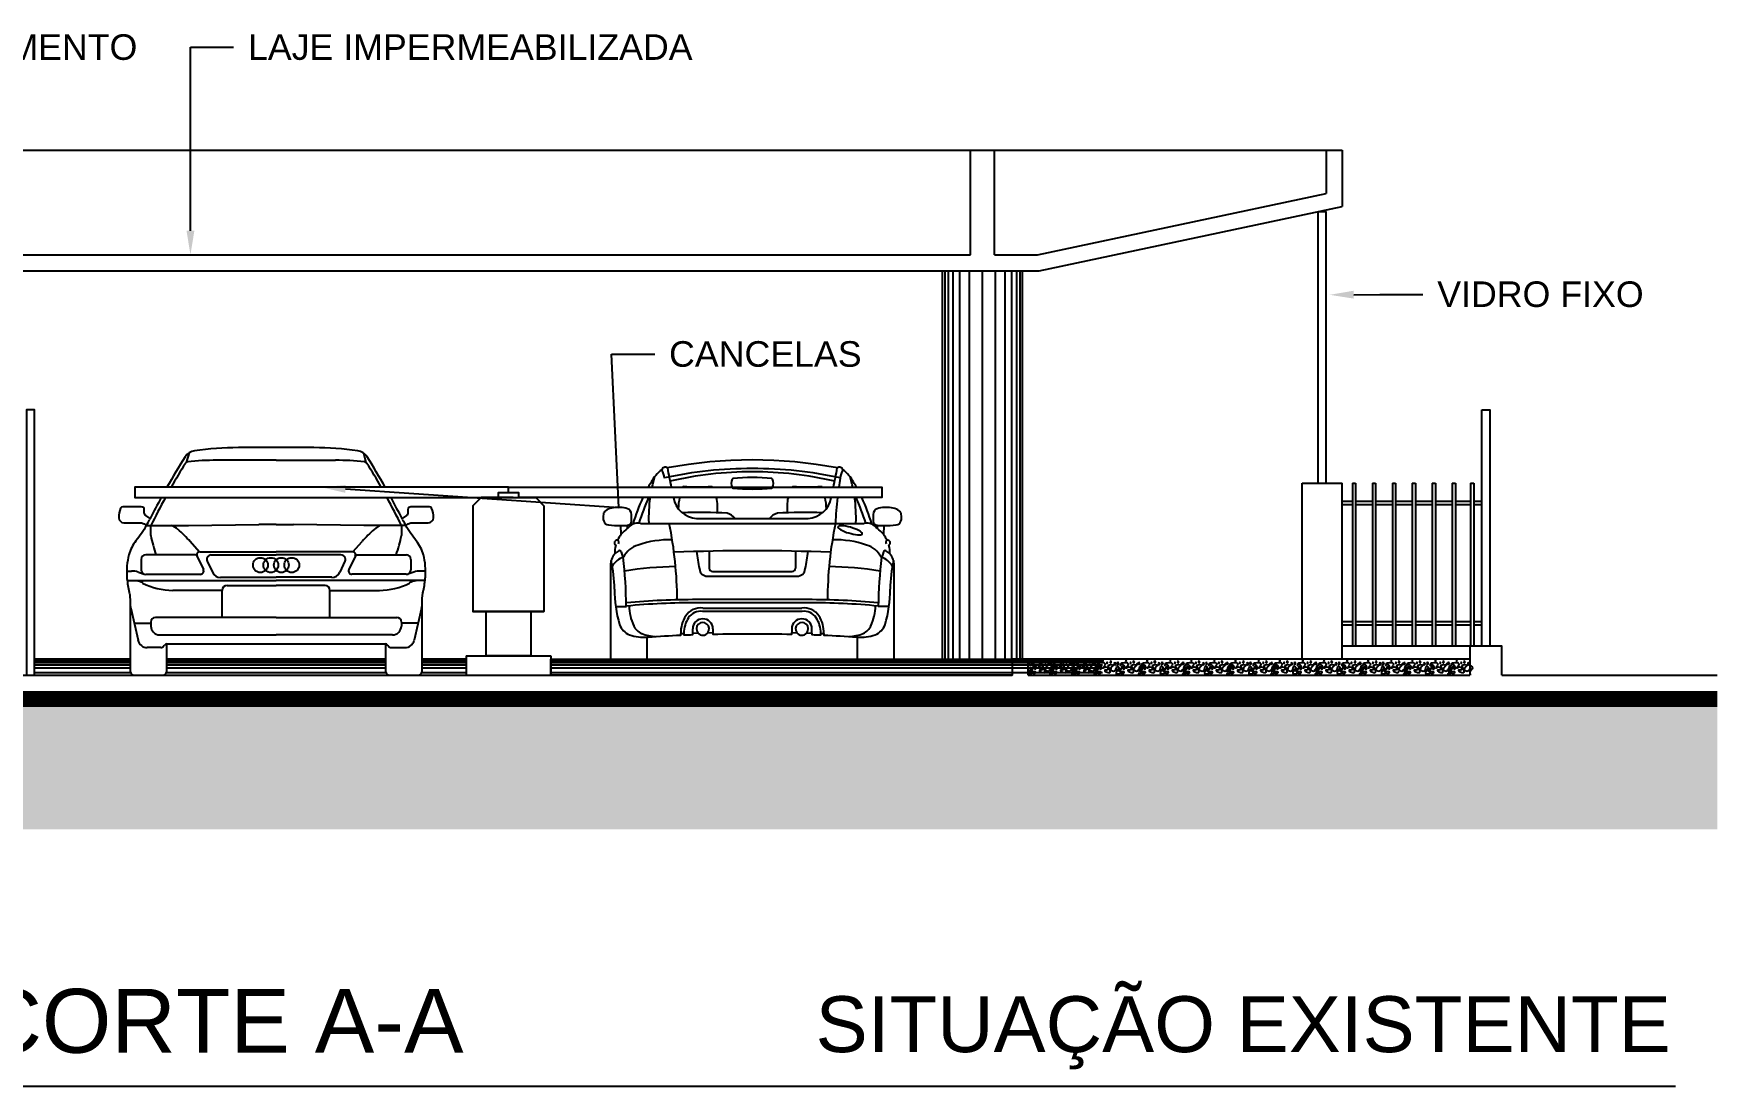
# Model space of a CAD drawing. Header units: metres. Extents: x 2146 to 3549, y -305 to 114.
# Drawn here: x 2848.04 to 2858.63, y -93.35 to -86.76 of the extents above; entities that cross this region are included whole.
import ezdxf
from ezdxf import colors
from ezdxf.entities.mleader import LeaderData, LeaderLine
from ezdxf.math import Vec2, Vec3

# ---------------------------------------------------------------- set-up
doc = ezdxf.new("R2010")
doc.units = ezdxf.units.M
doc.header["$LTSCALE"] = 6
doc.header["$MEASUREMENT"] = 0
for name, color, linetype in [('HACHURA', 251, 'Continuous'), ('HACHURA PISOS', 250, 'Continuous'), ('Layout-int', 1, 'Continuous'), ('PENA 0.05', 8, 'Continuous'), ('PENA 0.15', 7, 'Continuous'), ('PENA 0.2', 2, 'Continuous'), ('PENA 01', 1, 'Continuous'), ('PENA 02', 2, 'Continuous'), ('PENA 03', 3, 'Continuous'), ('PENA 06', 6, 'Continuous'), ('TXT ESPECIFICAÇÃO', 7, 'Continuous'), ('TXT ESPECIFICAÇÕES', 7, 'Continuous'), ('VEG_PLANTAS', 94, 'Continuous')]:
    doc.layers.add(name, color=color, linetype=linetype)
doc.layers.add('PENA 04', color=4, linetype='Continuous', lineweight=25)
doc.layers.add('PENA 05', color=5, linetype='Continuous', lineweight=25)
doc.styles.add('Luana', font='arial.ttf')
doc.styles.get("Standard").update_dxf_attribs({"font": 'arial.ttf'})

# ---------------------------------------------------------------- blocks, each defined once
blk = doc.blocks.new('Audi A3_f')
for points in [[(1597, 1147, 0.012356), (1483, 1338, 0.218267), (1425, 1375, 0.036573), (1151, 1395), (914, 1395), (678, 1395, 0.036573), (403, 1375, 0.218267), (345, 1338, 0.012356), (231, 1147, 0.012356)], [(195, 1082, 0.008188), (126, 952), (99, 970, -0.249932), (89, 988), (89, 1006, 0.414214), (70, 1025), (-45, 1025, 0.285438), (-59, 1016, 0.13062), (-71, 956, 0.396481), (-38, 925), (65, 925, -0.14887), (88, 918), (103, 908, -0.039751), (37, 812, 0.10585), (-7, 724, 0.083755), (-20, 586, 0.033039), (-8, 502, 0.004564), (-4, 482, -0.056575), (0, 449), (0, 0, 0.414214), (28, -28), (202, -28, 0.414214), (230, 0), (230, 167, -0.044088), (235, 167), (914, 167), (1594, 167, -0.044088), (1598, 167), (1598, 0, 0.414214), (1626, -28), (1800, -28, 0.414214), (1828, 0), (1828, 449, -0.056575), (1832, 482, 0.004564), (1836, 502, 0.033039), (1848, 586, 0.083755), (1836, 724, 0.10585), (1791, 812, -0.039751), (1725, 908), (1741, 918, -0.14887), (1763, 925), (1866, 925, 0.396481), (1899, 956, 0.13062), (1887, 1016, 0.285438), (1873, 1025), (1758, 1025, 0.414214), (1739, 1006), (1739, 988, -0.249932), (1729, 970), (1702, 952, 0.008188), (1633, 1082)]]:
    blk.add_lwpolyline(points, format="xyb")
at = {"layer": 'Layout-int', "color": 0}
for p, q in [((369, 1362), (352, 1303)), ((914, 1316), (543, 1316)), ((914, 1316), (1285, 1316)), ((1460, 1362), (1476, 1303)), ((103, 908), (365, 908)), ((129, 908), (129, 845)), ((365, 908), (806, 915)), ((914, 915), (806, 915)), ((914, 915), (1022, 915)), ((1463, 908), (1022, 915)), ((1725, 908), (1463, 908)), ((1699, 908), (1699, 845)), ((433, 744), (376, 807)), ((437, 744), (914, 744)), ((1391, 744), (914, 744)), ((1395, 744), (1452, 807)), ((70, 696), (70, 630)), ((408, 724), (98, 724)), ((418, 718), (459, 632)), ((483, 684), (516, 615)), ((508, 724), (914, 724)), ((1320, 724), (914, 724)), ((1345, 684), (1312, 615)), ((1410, 718), (1369, 632)), ((1420, 724), (1730, 724)), ((1758, 696), (1758, 630)), ((-21, 622), (10, 622)), ((-18, 563), (914, 563)), ((52, 616), (89, 604)), ((98, 603), (440, 603)), ((566, 584), (914, 584)), ((607, 533), (914, 533)), ((1262, 584), (914, 584)), ((1846, 563), (914, 563)), ((1221, 533), (914, 533)), ((1730, 603), (1388, 603)), ((1776, 616), (1739, 604)), ((1849, 622), (1818, 622)), ((577, 502), (268, 502)), ((577, 333), (577, 502)), ((1251, 502), (1560, 502)), ((1251, 333), (1251, 502)), ((4, 391), (50, 190)), ((914, 333), (159, 333)), ((914, 333), (1669, 333)), ((1824, 391), (1778, 190)), ((25, 297), (130, 297)), ((130, 304), (130, 279)), ((186, 223), (914, 223)), ((1642, 223), (914, 223)), ((1698, 304), (1698, 279)), ((1803, 297), (1698, 297)), ((192, 144), (108, 144)), ((210, 152), (217, 159)), ((1619, 152), (1611, 159)), ((1636, 144), (1720, 144))]:
    blk.add_line(p, q, dxfattribs=at)
for centre in [(816, 660), (881, 660), (947, 660), (1012, 660)]:
    blk.add_circle(centre, 46.4, dxfattribs=at)
for centre, radius, start, end in [((4145, -1071), 4476, 148.0652, 150.2989), ((363, 1286), 20.2, 96.122, 148.0652), ((543, -394), 1710, 90, 96.122), ((1285, -394), 1710, 83.878, 90), ((1465, 1286), 20.2, 31.9348, 83.878), ((-2316, -1071), 4476, 29.7011, 31.9348), ((4145, -1071), 4476, 151.2471, 153.766), ((-2316, -1071), 4476, 26.234, 28.7529), ((-534, 1273), 734, 330.1227, 333.3828), ((4145, -1071), 4499, 153.2792, 153.3828), ((208, 780), 138, 48.1488, 67.9547), ((-350, 157), 975, 41.8837, 48.1488), ((2178, 157), 975, 131.8512, 138.1163), ((1620, 780), 138, 112.0453, 131.8512), ((-2316, -1071), 4499, 26.6172, 26.7208), ((2362, 1273), 734, 206.6172, 209.8773), ((1176, 1067), 1070, 191.9798, 198.6852), ((437, 724), 19.9, 90, 205.3904), ((1391, 724), 19.9, 334.6096, 90), ((652, 1067), 1070, 341.3148, 348.0202), ((98, 696), 27.9, 90, 180), ((408, 713), 11.3, 25.3904, 90), ((508, 696), 27.9, 90, 205.3904), ((1320, 696), 27.9, 334.6096, 90), ((1420, 713), 11.3, 90, 154.6096), ((1730, 696), 27.9, 0, 90), ((10, 488), 135, 72.1642, 90), ((2, 399), 168, 62.7187, 76.8527), ((98, 630), 27.9, 180, 270), ((268, 915), 413, 242.7187, 270), ((440, 623), 20.9, 270, 25.3904), ((566, 639), 55.7, 205.3904, 270), ((607, 502), 30.2, 90, 180), ((1221, 502), 30.2, 0, 90), ((1262, 639), 55.7, 270, 334.6096), ((1388, 623), 20.9, 154.6096, 270), ((1560, 915), 413, 270, 297.2813), ((1730, 630), 27.9, 270, 0), ((1826, 399), 168, 103.1473, 117.2813), ((1818, 488), 135, 90, 107.8358), ((147, 423), 147, 180, 192.9517), ((1681, 423), 147, 347.0483, 0), ((159, 304), 29.2, 90, 180), ((1669, 304), 29.2, 0, 90), ((186, 279), 55.7, 180, 270), ((1642, 279), 55.7, 270, 0), ((108, 204), 59.8, 192.9517, 270), ((192, 168), 24.4, 270, 316.7693), ((235, 143), 24.4, 100.0976, 136.7693), ((1594, 143), 24.4, 43.2307, 79.9024), ((1636, 168), 24.4, 223.2307, 270), ((1720, 204), 59.8, 270, 347.0483)]:
    blk.add_arc(centre, radius, start, end, dxfattribs=at)
blk = doc.blocks.new('A$C749B1C85')
at = {"layer": 'PENA 0.15', "ltscale": 1.5}
blk.add_lwpolyline([(0, 1.02), (0, 1.055), (-2.337, 1.055), (-2.337, 0.99), (0, 0.99)], dxfattribs=at)
at = {"layer": 'PENA 02', "ltscale": 1.5}
for points in [[(0.03, 0.99), (-0.171, 0.99), (-0.222, 0.939), (-0.222, 0.278), (0.222, 0.278)], [(0.03, 0.99), (0.171, 0.99), (0.222, 0.939), (0.222, 0.278), (-0.222, 0.278)], [(-0.141, 0.278), (-0.141, 0), (0.141, 0)], [(0.141, 0.278), (0.141, 0), (-0.141, 0)]]:
    blk.add_lwpolyline(points, dxfattribs=at)
blk.add_lwpolyline([(-0.065, 0.99), (0.065, 0.99), (0.065, 1.02), (-0.065, 1.02)], close=True, dxfattribs=at)
blk = doc.blocks.new('cacho6')
for centre, radius in [((-0.416, 0.242), 0.0184), ((-0.325, 0.284), 0.0156), ((-0.255, 0.26), 0.0104), ((-0.159, 0.31), 0.0082), ((-0.042, 0.222), 0.0116), ((0.015, 0.253), 0.0183), ((0.128, 0.284), 0.0156), ((0.198, 0.26), 0.0104), ((0.294, 0.31), 0.0082), ((0.411, 0.222), 0.0116), ((0.468, 0.253), 0.0183)]:
    blk.add_circle(centre, radius)
blk.add_arc((0.037, 0.242), 0.0184, 202.9972, 106.9767)
for points, knots in [([(0, 0), (0.017, 0.013), (0.049, 0.039), (-0.035, 0.009), (-0.042, 0.095), (-0.062, 0.018), (-0.176, 0.073), (-0.041, 0.071), (0.078, 0.117), (-0.049, 0.078), (0.027, 0.214), (-0.067, 0.068), (-0.076, 0.255), (-0.104, 0.071), (-0.161, 0.215), (0.042, 0.257), (-0.297, 0.304), (-0.126, 0.113), (-0.228, 0.21), (-0.321, 0.094), (-0.129, 0.122), (-0.35, -0.005), (-0.31, 0.142), (-0.253, 0.23), (-0.453, 0.23), (-0.272, 0.128), (-0.406, 0.065), (-0.448, 0.13), (-0.463, 0.218), (-0.522, 0.133), (-0.428, 0.091), (-0.444, 0.031), (-0.453, 0)], [0.011965, 0.011965, 0.011965, 0.011965, 0.082609, 0.169559, 0.243044, 0.299408, 0.400394, 0.594709, 0.690458, 0.785628, 0.89158, 1.001823, 1.123848, 1.25156, 1.356811, 1.528141, 1.7837, 1.951889, 2.05249, 2.190104, 2.318207, 2.51551, 2.701394, 2.792269, 2.948062, 3.123129, 3.249217, 3.402204, 3.477691, 3.56163, 3.701911, 3.843182, 3.843182, 3.843182, 3.843182]), ([(0.453, 0), (0.47, 0.013), (0.502, 0.039), (0.418, 0.009), (0.411, 0.095), (0.391, 0.018), (0.277, 0.073), (0.413, 0.071), (0.532, 0.117), (0.404, 0.078), (0.48, 0.214), (0.386, 0.068), (0.377, 0.255), (0.349, 0.071), (0.292, 0.215), (0.495, 0.257), (0.156, 0.304), (0.328, 0.113), (0.225, 0.21), (0.132, 0.094), (0.324, 0.122), (0.103, -0.005), (0.143, 0.142), (0.2, 0.23), (0, 0.23), (0.181, 0.128), (0.048, 0.065), (0.005, 0.13), (-0.01, 0.218), (-0.05, 0.16), (-0.042, 0.136), (-0.037, 0.128)], [0.011965, 0.011965, 0.011965, 0.011965, 0.082609, 0.169559, 0.243044, 0.299408, 0.400394, 0.594709, 0.690458, 0.785628, 0.89158, 1.001823, 1.123848, 1.25156, 1.356811, 1.528141, 1.7837, 1.951889, 2.05249, 2.190104, 2.318207, 2.51551, 2.701394, 2.792269, 2.948062, 3.123129, 3.249217, 3.402204, 3.477691, 3.56163, 3.606746, 3.606746, 3.606746, 3.606746]), ([(-0.001, 0.089), (0.001, 0.088), (0.014, 0.07), (0.012, 0.047), (0.007, 0.026)], [3.6908032, 3.6908032, 3.6908032, 3.6908032, 3.701911, 3.8032539, 3.8032539, 3.8032539, 3.8032539])]:
    blk.add_open_spline(points, degree=3, knots=knots)

msp = doc.modelspace()

# ---------------------------------------------------------------- hatches: boundary and pattern name
at = {"layer": 'HACHURA', "ltscale": 1.5}
h = msp.add_hatch(dxfattribs=at)
h.set_pattern_fill('HACH22', color=256, scale=0.005, angle=90, style=0, pattern_type=2)
h.set_pattern_definition([(180, (2851.2787, -90.681), (-1e-16, 0.9084), []), (180, (2851.2787, -90.6881), (-1e-16, 0.9084), []), (180, (2851.2787, -90.6981), (-1e-16, 0.9084), []), (180, (2851.2787, -90.7122), (-1e-16, 0.9084), []), (180, (2851.2787, -90.7322), (-1e-16, 0.9084), []), (180, (2851.2787, -90.7605), (-1e-16, 0.9084), []), (180, (2851.2787, -90.8005), (-1e-16, 0.9084), []), (180, (2851.2787, -90.8571), (-1e-16, 0.9084), []), (180, (2851.2787, -90.9371), (-1e-16, 0.9084), []), (180, (2851.2787, -91.0502), (-1e-16, 0.9084), []), (180, (2851.2787, -91.2102), (-1e-16, 0.9084), []), (180, (2851.2787, -91.3234), (-1e-16, 0.9084), []), (180, (2851.2787, -91.4034), (-1e-16, 0.9084), []), (180, (2851.2787, -91.4599), (-1e-16, 0.9084), []), (180, (2851.2787, -91.4999), (-1e-16, 0.9084), []), (180, (2851.2787, -91.5282), (-1e-16, 0.9084), []), (180, (2851.2787, -91.5482), (-1e-16, 0.9084), []), (180, (2851.2787, -91.5624), (-1e-16, 0.9084), []), (180, (2851.2787, -91.5724), (-1e-16, 0.9084), []), (180, (2851.2787, -91.5794), (-1e-16, 0.9084), []), (180, (2851.2787, -91.5844), (-1e-16, 0.9084), [])])
h.paths.add_polyline_path([(2854.731, -90.776), (2851.279, -90.776), (2851.279, -90.676), (2854.731, -90.676)])
at = {"layer": 'HACHURA PISOS', "ltscale": 1.5}
h = msp.add_hatch(dxfattribs=at)
h.set_pattern_fill('HACH23,_O', color=256, scale=0.015, pattern_type=2)
h.set_pattern_definition([(90, (2853.7454, -90.74604), (-0.627, 4e-17), []), (90, (2853.76654, -90.74604), (-0.627, 4e-17), []), (90, (2853.79654, -90.74604), (-0.627, 4e-17), []), (90, (2853.839, -90.74604), (-0.627, 4e-17), []), (90, (2853.899, -90.74604), (-0.627, 4e-17), []), (90, (2853.9839, -90.74604), (-0.627, 4e-17), []), (90, (2854.1039, -90.74604), (-0.627, 4e-17), []), (90, (2854.1888, -90.74604), (-0.627, 4e-17), []), (90, (2854.2488, -90.74604), (-0.627, 4e-17), []), (90, (2854.29124, -90.74604), (-0.627, 4e-17), []), (90, (2854.32124, -90.74604), (-0.627, 4e-17), []), (90, (2854.3424, -90.74604), (-0.627, 4e-17), []), (90, (2854.3574, -90.74604), (-0.627, 4e-17), [])])
h.paths.add_polyline_path([(2853.73, -90.676), (2853.98, -90.676), (2853.98, -88.246), (2853.73, -88.246)])
h = msp.add_hatch(dxfattribs=at)
h.set_pattern_fill('HACH23,_O', color=256, scale=0.015, pattern_type=2)
h.set_pattern_definition([(90, (2854.2154, -90.74604), (0.627, 4e-17), []), (90, (2854.19424, -90.74604), (0.627, 4e-17), []), (90, (2854.16424, -90.74604), (0.627, 4e-17), []), (90, (2854.1218, -90.74604), (0.627, 4e-17), []), (90, (2854.0618, -90.74604), (0.627, 4e-17), []), (90, (2853.9769, -90.74604), (0.627, 4e-17), []), (90, (2853.8569, -90.74604), (0.627, 4e-17), []), (90, (2853.772, -90.74604), (0.627, 4e-17), []), (90, (2853.712, -90.74604), (0.627, 4e-17), []), (90, (2853.66954, -90.74604), (0.627, 4e-17), []), (90, (2853.63954, -90.74604), (0.627, 4e-17), []), (90, (2853.6184, -90.74604), (0.627, 4e-17), []), (90, (2853.6034, -90.74604), (0.627, 4e-17), [])])
h.paths.add_polyline_path([(2853.98, -90.676), (2854.23, -90.676), (2854.23, -88.246), (2853.98, -88.246)])
h = msp.add_hatch(dxfattribs=at)
h.set_pattern_fill('HACH22', color=256, scale=0.005, angle=90, style=0, pattern_type=2)
h.set_pattern_definition([(7e-15, (2850.7487, -90.681), (1e-16, 0.9084), []), (7e-15, (2850.7487, -90.6881), (1e-16, 0.9084), []), (7e-15, (2850.7487, -90.6981), (1e-16, 0.9084), []), (7e-15, (2850.7487, -90.7122), (1e-16, 0.9084), []), (7e-15, (2850.7487, -90.7322), (1e-16, 0.9084), []), (7e-15, (2850.7487, -90.7605), (1e-16, 0.9084), []), (7e-15, (2850.7487, -90.8005), (1e-16, 0.9084), []), (7e-15, (2850.7487, -90.8571), (1e-16, 0.9084), []), (7e-15, (2850.7487, -90.9371), (1e-16, 0.9084), []), (7e-15, (2850.7487, -91.0502), (1e-16, 0.9084), []), (7e-15, (2850.7487, -91.2102), (1e-16, 0.9084), []), (7e-15, (2850.7487, -91.3234), (1e-16, 0.9084), []), (7e-15, (2850.7487, -91.4034), (1e-16, 0.9084), []), (7e-15, (2850.7487, -91.4599), (1e-16, 0.9084), []), (7e-15, (2850.7487, -91.4999), (1e-16, 0.9084), []), (7e-15, (2850.7487, -91.5282), (1e-16, 0.9084), []), (7e-15, (2850.7487, -91.5482), (1e-16, 0.9084), []), (7e-15, (2850.7487, -91.5624), (1e-16, 0.9084), []), (7e-15, (2850.7487, -91.5724), (1e-16, 0.9084), []), (7e-15, (2850.7487, -91.5794), (1e-16, 0.9084), []), (7e-15, (2850.7487, -91.5844), (1e-16, 0.9084), [])])
edge = h.paths.add_edge_path()
edge.add_arc((2850.271, -90.748), 0.0279, 180, 270)
edge.add_line((2850.271, -90.776), (2848.848, -90.776))
edge.add_arc((2848.848, -90.748), 0.0279, 270, 360)
edge.add_line((2848.876, -90.748), (2848.876, -90.676))
edge.add_line((2848.876, -90.676), (2850.244, -90.676))
edge.add_line((2850.244, -90.676), (2850.244, -90.748))
edge = h.paths.add_edge_path()
edge.add_arc((2850.446, -90.748), 0.0279, 270, 360)
edge.add_line((2850.474, -90.748), (2850.474, -90.676))
edge.add_line((2850.474, -90.676), (2850.749, -90.676))
edge.add_line((2850.749, -90.676), (2850.749, -90.776))
edge.add_line((2850.749, -90.776), (2850.446, -90.776))
edge = h.paths.add_edge_path()
edge.add_line((2848.049, -90.676), (2848.049, -90.776))
edge.add_line((2848.049, -90.776), (2848.674, -90.776))
edge.add_arc((2848.674, -90.748), 0.0279, 180, 270, ccw=False)
edge.add_line((2848.646, -90.748), (2848.646, -90.676))
edge.add_line((2848.646, -90.676), (2848.049, -90.676))
at = {"layer": 'PENA 01', "ltscale": 1.5}
h = msp.add_hatch(dxfattribs=at)
h.set_pattern_fill('EARTH', color=256, scale=0.75, angle=45, style=0, double=1)
h.set_pattern_definition([(45, (2833.67324, -91.74104), (3e-17, 0.265165), [0.1875, -0.1875]), (45, (2833.62352, -91.69132), (3e-17, 0.265165), [0.1875, -0.1875]), (45, (2833.5738, -91.6416), (3e-17, 0.265165), [0.1875, -0.1875]), (135, (2833.5738, -91.60846), (-0.265165, 6e-17), [0.1875, -0.1875]), (135, (2833.62352, -91.55874), (-0.265165, 6e-17), [0.1875, -0.1875]), (135, (2833.67324, -91.50902), (-0.265165, 6e-17), [0.1875, -0.1875])])
h.paths.add_polyline_path([(2858.578, -90.941), (2857.23, -90.941), (2847.284, -90.941), (2847.284, -90.911), (2838.133, -90.911), (2838.133, -90.941), (2833.673, -90.941), (2833.673, -91.741), (2858.578, -91.741)])

# ---------------------------------------------------------------- linework, layer by layer
for points in [[(2852.023, -90.776), (2852.153, -90.776)], [(2853.567, -90.776), (2853.697, -90.776)]]:
    msp.add_lwpolyline(points)
at = {"layer": 'HACHURA', "ltscale": 1.5}
for p, q in [((2851.841, -89.827), (2853.24, -89.827)), ((2852.191, -89.797), (2852.889, -89.797)), ((2851.719, -90.004), (2851.729, -90.04)), ((2852.27, -89.999), (2852.27, -90.107)), ((2852.81, -89.999), (2852.81, -90.107)), ((2853.361, -90.004), (2853.351, -90.04)), ((2852.26, -90.157), (2852.82, -90.157)), ((2852.29, -90.127), (2852.79, -90.127)), ((2851.685, -90.346), (2851.752, -90.346)), ((2852.886, -90.303), (2852.194, -90.303)), ((2852.886, -90.323), (2852.194, -90.323)), ((2852.229, -90.377), (2852.851, -90.377)), ((2852.23, -90.357), (2852.85, -90.357)), ((2853.395, -90.346), (2853.328, -90.346)), ((2852.167, -90.513), (2852.167, -90.487)), ((2852.293, -90.487), (2852.293, -90.51)), ((2852.787, -90.487), (2852.787, -90.51)), ((2852.913, -90.513), (2852.913, -90.487))]:
    msp.add_line(p, q, dxfattribs=at)
for points in [[(2853.192, -89.601, 0.008527), (2853.173, -89.569, 0.108298), (2853.107, -89.491, 0.50046), (2853.072, -89.48, 0.094459), (2852.008, -89.48, 0.50046), (2851.973, -89.491, 0.108298), (2851.907, -89.569, 0.008527), (2851.888, -89.601)], [(2851.855, -89.666, 0.040841), (2851.793, -89.831, 0.13494), (2851.762, -89.856, 0.004236), (2851.759, -89.858), (2851.759, -89.839, 0.410494), (2851.783, -89.813, 0.066853), (2851.782, -89.758, 0.252532), (2851.749, -89.732, 0.103295), (2851.658, -89.732, 0.158077), (2851.621, -89.749, 0.233982), (2851.608, -89.77, 0.139607), (2851.61, -89.813, 0.298275), (2851.64, -89.836, 0.033659), (2851.716, -89.841), (2851.718, -89.897, 0.056283), (2851.697, -89.932, 0.797021), (2851.685, -89.964, 0.0746), (2851.68, -90.017, 0.202033), (2851.653, -90.093), (2851.653, -90.676)], [(2853.427, -90.676), (2853.427, -90.093, 0.202033), (2853.4, -90.017, 0.0746), (2853.395, -89.964, 0.797021), (2853.383, -89.932, 0.056283), (2853.362, -89.897), (2853.364, -89.841, 0.033659), (2853.44, -89.836, 0.298275), (2853.47, -89.813, 0.139607), (2853.472, -89.77, 0.233982), (2853.459, -89.749, 0.158077), (2853.422, -89.732, 0.103295), (2853.331, -89.732, 0.252532), (2853.299, -89.758, 0.066853), (2853.297, -89.813, 0.410494), (2853.321, -89.839), (2853.321, -89.858, 0.004236), (2853.318, -89.856, 0.13494), (2853.287, -89.831, 0.040841), (2853.225, -89.666, 0.040841)], [(2851.883, -90.676), (2851.883, -90.539, 0.004704), (2851.888, -90.538, -0.01029), (2852.092, -90.526, -0.012813), (2852.092, -90.516, -0.000479), (2852.112, -90.515, 0.014277), (2852.112, -90.525, -0.001308), (2852.167, -90.523), (2852.167, -90.513), (2852.199, -90.512, 0.493576), (2852.262, -90.511), (2852.293, -90.51), (2852.293, -90.52, -0.005918), (2852.54, -90.517, -0.005918), (2852.787, -90.52), (2852.787, -90.51), (2852.818, -90.511, 0.493576), (2852.881, -90.512), (2852.913, -90.513), (2852.913, -90.523, -0.001308), (2852.968, -90.525, 0.014277), (2852.968, -90.515, -0.000479), (2852.988, -90.516, -0.012813), (2852.988, -90.526, -0.01029), (2853.192, -90.538, 0.004704), (2853.197, -90.539), (2853.197, -90.676)]]:
    msp.add_lwpolyline(points, format="xyb", dxfattribs=at)
at = {"layer": 'HACHURA', "ltscale": 1.5, "flags": 128}
msp.add_lwpolyline([(2853.076, -89.849), (2853.076, -89.852), (2853.08, -89.857), (2853.085, -89.862), (2853.094, -89.867), (2853.104, -89.872), (2853.116, -89.878), (2853.129, -89.883), (2853.143, -89.887), (2853.158, -89.891), (2853.172, -89.894), (2853.186, -89.897), (2853.198, -89.898), (2853.209, -89.898), (2853.217, -89.898), (2853.224, -89.896), (2853.227, -89.894), (2853.228, -89.89), (2853.227, -89.886), (2853.222, -89.881), (2853.215, -89.876), (2853.206, -89.871), (2853.195, -89.866), (2853.182, -89.86), (2853.168, -89.856), (2853.154, -89.851), (2853.139, -89.848), (2853.125, -89.845), (2853.112, -89.843), (2853.101, -89.842), (2853.091, -89.842), (2853.083, -89.843), (2853.078, -89.846)], close=True, dxfattribs=at)
at = {"layer": 'HACHURA', "ltscale": 1.5}
for centre, radius, start, end in [((2852.781, -89.791), 0.89, 163.3629, 167.6951), ((2851.882, -89.549), 0.108, 3.0555, 32.2544), ((2852.527, -91.965), 2.481, 89.7009, 102.5022), ((2855.682, -88.8), 3.736, 190.4856, 192.3789), ((2852.541, -91.787), 2.283, 90.0197, 103.1044), ((2852.553, -91.965), 2.481, 77.4978, 90.2991), ((2852.539, -91.787), 2.283, 76.8956, 89.9803), ((2849.398, -88.8), 3.736, 347.6211, 349.5144), ((2853.198, -89.549), 0.108, 147.7456, 176.9445), ((2852.299, -89.791), 0.89, 12.3049, 16.6371), ((2852.474, -89.748), 0.398, 157.2778, 158.37), ((2852.2, -88.642), 0.957, 264.4369, 275.1526), ((2852.087, -89.722), 0.236, 30.6002, 32.4144), ((2852.478, -89.577), 0.0695, 156.7744, 202.9777), ((2852.418, -89.552), 0.005, 97.3423, 148.7289), ((2852.418, -89.601), 0.005, 211.0232, 264.8575), ((2852.54, -90.499), 0.96, 82.6614, 97.3386), ((2852.54, -88.107), 1.505, 265.3286, 274.6714), ((2852.662, -89.552), 0.005, 31.2711, 82.6577), ((2852.662, -89.601), 0.005, 275.1425, 328.9768), ((2852.602, -89.577), 0.0695, 337.0223, 23.2256), ((2852.993, -89.722), 0.236, 147.5856, 149.3998), ((2852.88, -88.642), 0.957, 264.8474, 275.5631), ((2852.606, -89.748), 0.398, 21.63, 22.7222), ((2855.107, -89.9), 2.048, 169.9711, 171.6098), ((2853.066, -90.2), 1.291, 155.5582, 163.1338), ((2852.781, -89.791), 0.89, 171.9257, 182.0938), ((2852.203, -89.638), 0.159, 189.9797, 265.7653), ((2852.474, -89.748), 0.398, 168.1124, 178.3018), ((2852.087, -89.722), 0.236, 350.5088, 13.6162), ((2852.993, -89.722), 0.236, 166.3838, 189.4912), ((2852.877, -89.638), 0.159, 274.2347, 350.0203), ((2852.606, -89.748), 0.398, 1.6982, 11.8876), ((2855.107, -89.9), 2.048, 173.4337, 177.9595), ((2852.299, -89.791), 0.89, 357.9062, 8.0743), ((2852.014, -90.2), 1.291, 16.8662, 24.4418), ((2851.712, -89.27), 0.571, 270.4288, 274.2686), ((2851.758, -89.814), 0.0254, 262.9185, 272.1343), ((2851.822, -89.9), 0.0748, 76.3285, 113.316), ((2849.618, -90.32), 2.452, 0.2986, 11.5951), ((2852.204, -92.561), 2.803, 86.3258, 92.1268), ((2852.362, -89.848), 0.0869, 35.9059, 75.9913), ((2852.718, -89.848), 0.0869, 104.0087, 144.0941), ((2852.876, -92.561), 2.803, 87.8732, 93.6742), ((2855.462, -90.32), 2.452, 168.4049, 179.7014), ((2853.258, -89.9), 0.0748, 66.684, 103.6715), ((2853.322, -89.814), 0.0254, 267.8657, 277.0815), ((2853.368, -89.27), 0.571, 265.7314, 269.5712), ((2851.687, -89.946), 0.0172, 330.6924, 55.31), ((2851.862, -90.008), 0.182, 124.3763, 142.3155), ((2851.863, -90.102), 0.144, 104.9982, 154.0531), ((2852.015, -90.499), 0.569, 87.6297, 109.4984), ((2853.065, -90.499), 0.569, 70.5016, 92.3703), ((2853.217, -90.102), 0.144, 25.9469, 75.0018), ((2853.218, -90.008), 0.182, 37.6845, 55.6237), ((2853.393, -89.946), 0.0172, 124.69, 209.3076), ((2850.845, -90.243), 0.832, 0.332, 12.7009), ((2851.776, -90.163), 0.132, 108.9727, 148.4259), ((2851.757, -90.088), 0.104, 120.3024, 137.4451), ((2851.709, -90.007), 0.01, 15.3219, 120.3024), ((2848.36, -90.4), 3.392, 0.9054, 6.1184), ((2852.54, -102.001), 12.003, 87.6604, 92.3396), ((2853.092, -89.902), 0.907, 186.3247, 193.2711), ((2851.988, -89.902), 0.907, 346.7289, 353.6753), ((2856.72, -90.4), 3.392, 173.8816, 179.0946), ((2853.304, -90.163), 0.132, 31.5741, 71.0273), ((2853.371, -90.007), 0.01, 59.6976, 164.6781), ((2853.323, -90.088), 0.104, 42.5549, 59.6976), ((2854.235, -90.243), 0.832, 167.2991, 179.668), ((2852.096, -92.323), 2.226, 90.9366, 99.1826), ((2852.258, -90.108), 0.0489, 182.5527, 272.2662), ((2852.29, -90.107), 0.02, 180, 270), ((2852.79, -90.107), 0.02, 270, 0), ((2852.822, -90.108), 0.0489, 267.7338, 357.4473), ((2852.984, -92.323), 2.226, 80.8174, 89.0634), ((2852.478, -90.235), 0.801, 180.204, 196.2343), ((2852.602, -90.235), 0.801, 343.7657, 359.796), ((2852.174, -94.668), 4.364, 89.7431, 95.5584), ((2852.174, -94.668), 4.344, 89.7425, 95.5789), ((2852.068, -90.339), 0.299, 180.7097, 205.3479), ((2852.216, -90.468), 0.112, 82.9044, 146.6672), ((2852.216, -90.468), 0.0916, 82.167, 146.615), ((2852.864, -90.468), 0.112, 33.3328, 97.0956), ((2852.864, -90.468), 0.0916, 33.385, 97.833), ((2852.906, -94.668), 4.364, 84.4416, 90.2569), ((2852.906, -94.668), 4.344, 84.4211, 90.2575), ((2853.012, -90.339), 0.299, 334.6521, 359.2903), ((2851.822, -90.413), 0.123, 202.3124, 245.6507), ((2851.887, -90.424), 0.0999, 205.3479, 246.3838), ((2852.287, -90.512), 0.195, 147.1562, 181.0853), ((2852.287, -90.512), 0.175, 147.1847, 180.9441), ((2852.23, -90.487), 0.0632, 0, 180), ((2852.23, -90.487), 0.04, 324.158, 219.0787), ((2852.85, -90.487), 0.0632, 0, 180), ((2852.85, -90.487), 0.04, 320.9213, 215.842), ((2852.793, -90.512), 0.175, 359.0559, 32.8153), ((2852.793, -90.512), 0.195, 358.9147, 32.8438), ((2853.193, -90.424), 0.0999, 293.6162, 334.6521), ((2853.258, -90.413), 0.123, 294.3493, 337.6876), ((2851.858, -90.294), 0.245, 249.4593, 275.8719), ((2851.936, -90.314), 0.22, 246.3838, 269.6256), ((2852.287, -90.512), 0.175, 180.9441, 181.0853), ((2853.145, -90.314), 0.22, 270.3744, 293.6162), ((2853.222, -90.294), 0.245, 264.1281, 290.5407)]:
    msp.add_arc(centre, radius, start, end, dxfattribs=at)
at = {"layer": 'HACHURA PISOS', "ltscale": 1.5}
msp.add_line((2853.98, -90.676), (2853.98, -88.246), dxfattribs=at)
at = {"layer": 'PENA 0.15', "ltscale": 1.5}
msp.add_line((2854.23, -90.676), (2854.23, -88.246), dxfattribs=at)
at = {"layer": 'PENA 01'}
msp.add_line((2837.933, -87.491), (2856.13, -87.491), dxfattribs=at)
at = {"layer": 'PENA 01', "ltscale": 1.5}
for p, q in [((2856.295, -89.576), (2856.295, -90.596)), ((2856.295, -89.576), (2856.315, -89.576)), ((2856.315, -89.576), (2856.315, -90.596)), ((2856.42, -89.576), (2856.42, -90.596)), ((2856.42, -89.576), (2856.44, -89.576)), ((2856.44, -89.576), (2856.44, -90.596)), ((2856.545, -89.576), (2856.545, -90.596)), ((2856.545, -89.576), (2856.565, -89.576)), ((2856.565, -89.576), (2856.565, -90.596)), ((2856.67, -89.576), (2856.67, -90.596)), ((2856.67, -89.576), (2856.69, -89.576)), ((2856.69, -89.576), (2856.69, -90.596)), ((2856.795, -89.576), (2856.795, -90.596)), ((2856.795, -89.576), (2856.815, -89.576)), ((2856.815, -89.576), (2856.815, -90.596)), ((2856.92, -89.576), (2856.92, -90.596)), ((2856.92, -89.576), (2856.94, -89.576)), ((2856.94, -89.576), (2856.94, -90.596)), ((2857.035, -89.576), (2857.055, -89.576)), ((2857.035, -89.576), (2857.035, -90.596)), ((2857.055, -89.576), (2857.055, -90.596)), ((2856.23, -89.688), (2856.295, -89.688)), ((2856.23, -89.708), (2856.295, -89.708)), ((2856.315, -89.688), (2856.42, -89.688)), ((2856.315, -89.688), (2856.335, -89.688)), ((2856.315, -89.708), (2856.42, -89.708)), ((2856.315, -89.708), (2856.335, -89.708)), ((2856.44, -89.688), (2856.545, -89.688)), ((2856.44, -89.708), (2856.545, -89.708)), ((2856.565, -89.688), (2856.67, -89.688)), ((2856.565, -89.708), (2856.67, -89.708)), ((2856.69, -89.688), (2856.795, -89.688)), ((2856.69, -89.708), (2856.795, -89.708)), ((2856.815, -89.688), (2856.92, -89.688)), ((2856.815, -89.708), (2856.92, -89.708)), ((2856.94, -89.688), (2857.035, -89.688)), ((2856.94, -89.708), (2857.035, -89.708)), ((2857.055, -89.688), (2857.105, -89.688)), ((2857.055, -89.708), (2857.105, -89.708)), ((2856.23, -90.441), (2856.295, -90.441)), ((2856.23, -90.461), (2856.295, -90.461)), ((2856.315, -90.441), (2856.42, -90.441)), ((2856.315, -90.441), (2856.335, -90.441)), ((2856.315, -90.461), (2856.42, -90.461)), ((2856.315, -90.461), (2856.335, -90.461)), ((2856.44, -90.441), (2856.545, -90.441)), ((2856.44, -90.461), (2856.545, -90.461)), ((2856.565, -90.441), (2856.67, -90.441)), ((2856.565, -90.461), (2856.67, -90.461)), ((2856.69, -90.441), (2856.795, -90.441)), ((2856.69, -90.461), (2856.795, -90.461)), ((2856.815, -90.441), (2856.92, -90.441)), ((2856.815, -90.461), (2856.92, -90.461)), ((2856.94, -90.441), (2857.035, -90.441)), ((2856.94, -90.461), (2857.035, -90.461)), ((2857.055, -90.441), (2857.105, -90.441)), ((2857.055, -90.461), (2857.105, -90.461)), ((2857.03, -90.596), (2856.23, -90.596)), ((2848.646, -90.676), (2848.049, -90.676)), ((2850.244, -90.676), (2848.876, -90.676)), ((2850.749, -90.676), (2850.474, -90.676))]:
    msp.add_line(p, q, dxfattribs=at)
msp.add_lwpolyline([(2851.014, -89.636), (2851.014, -89.601), (2853.351, -89.601), (2853.351, -89.666), (2851.079, -89.666)], dxfattribs=at)
at = {"layer": 'PENA 02', "ltscale": 1.5}
for p, q in [((2856.08, -89.576), (2856.08, -87.876)), ((2856.13, -89.576), (2856.13, -87.876)), ((2853.73, -90.676), (2853.73, -88.246)), ((2854.23, -90.676), (2854.23, -88.246))]:
    msp.add_line(p, q, dxfattribs=at)
at = {"layer": 'PENA 02', "const_width": 0.1}
msp.add_lwpolyline([(2833.673, -90.926), (2838.133, -90.926), (2838.133, -90.896), (2847.284, -90.896), (2847.284, -90.926), (2857.23, -90.926), (2858.578, -90.926)], dxfattribs=at)
at = {"layer": 'PENA 03'}
for p, q in [((2855.98, -90.676), (2855.98, -89.576)), ((2855.98, -89.576), (2856.23, -89.576)), ((2856.23, -90.676), (2856.23, -89.576)), ((2850.749, -90.656), (2851.279, -90.656)), ((2850.749, -90.656), (2850.749, -90.776)), ((2851.279, -90.656), (2851.279, -90.776))]:
    msp.add_line(p, q, dxfattribs=at)
at = {"layer": 'PENA 03', "ltscale": 1.5}
for p, q in [((2847.434, -90.776), (2854.166, -90.776)), ((2854.266, -90.776), (2855.98, -90.776))]:
    msp.add_line(p, q, dxfattribs=at)
at = {"layer": 'PENA 03'}
msp.add_lwpolyline([(2857.105, -89.116), (2857.155, -89.116), (2857.155, -90.596), (2857.105, -90.596)], close=True, dxfattribs=at)
at = {"layer": 'PENA 04', "ltscale": 1.5}
msp.add_line((2857.03, -90.676), (2854.266, -90.676), dxfattribs=at)
msp.add_lwpolyline([(2851.279, -90.676), (2854.166, -90.676), (2854.166, -90.776), (2851.279, -90.776)], close=True, dxfattribs=at)
at = {"layer": 'PENA 05', "ltscale": 1.5}
msp.add_lwpolyline([(2847.999, -90.776), (2848.049, -90.776), (2848.049, -89.116), (2847.999, -89.116)], close=True, dxfattribs=at)
at = {"layer": 'PENA 06'}
for p, q in [((2853.905, -88.146), (2853.905, -87.491)), ((2853.905, -87.491), (2854.055, -87.491)), ((2854.055, -88.146), (2854.055, -87.491)), ((2856.13, -87.491), (2856.13, -87.763)), ((2856.13, -87.491), (2856.23, -87.491)), ((2856.23, -87.491), (2856.23, -87.844)), ((2854.324, -88.146), (2856.13, -87.763)), ((2854.334, -88.246), (2856.23, -87.844)), ((2846.978, -88.146), (2853.905, -88.146)), ((2854.055, -88.146), (2854.324, -88.146)), ((2840.571, -88.246), (2854.334, -88.246))]:
    msp.add_line(p, q, dxfattribs=at)
at = {"layer": 'PENA 06', "ltscale": 1.5}
for p, q in [((2856.08, -87.876), (2856.13, -87.876)), ((2847.433, -90.776), (2854.166, -90.776)), ((2854.266, -90.776), (2857.03, -90.776)), ((2857.23, -90.776), (2858.578, -90.776))]:
    msp.add_line(p, q, dxfattribs=at)
for points in [[(2857.23, -90.776), (2857.23, -90.596), (2857.03, -90.596), (2857.03, -90.776)], [(2854.266, -90.776), (2854.266, -90.676), (2854.166, -90.676), (2854.166, -90.776)]]:
    msp.add_lwpolyline(points, dxfattribs=at)
at = {"layer": 'TXT ESPECIFICAÇÃO', "linetype": 'ByBlock'}
msp.add_line((2847.444, -93.348), (2858.316, -93.348), dxfattribs=at)

# ---------------------------------------------------------------- block references
at = {"layer": 'PENA 0.15', "ltscale": 1.5}
msp.add_blockref('A$C749B1C85', (2851.014, -90.656), dxfattribs=at)
at = {"layer": 'PENA 01', "ltscale": 1.5, "xscale": 0.001, "yscale": 0.001, "zscale": 0.001}
msp.add_blockref('Audi A3_f', (2848.646, -90.748), dxfattribs=at)
at = {"layer": 'VEG_PLANTAS', "xscale": -0.2913324155519772, "yscale": 0.2913324155519772, "zscale": 0.2913324155519772}
for p in [(2854.41, -90.776), (2854.687, -90.776), (2854.964, -90.776), (2855.241, -90.776), (2855.517, -90.776), (2855.794, -90.776), (2856.071, -90.776), (2856.348, -90.776), (2856.624, -90.776), (2856.901, -90.776)]:
    msp.add_blockref('cacho6', p, dxfattribs=at)

# ---------------------------------------------------------------- texts
at = {"layer": 'PENA 0.05', "style": 'Luana'}
msp.add_text('SITUAÇÃO EXISTENTE', height=0.35, dxfattribs=at).set_placement((2852.936, -93.135))
at = {"layer": 'PENA 0.2', "style": 'Luana'}
msp.add_text('CORTE A-A', height=0.4, dxfattribs=at).set_placement((2847.691, -93.139))

# ---------------------------------------------------------------- leaders
at = {"layer": 'TXT ESPECIFICAÇÕES', "ltscale": 0.05}
ml = msp.add_multileader_mtext('Standard', dxfattribs=at)
ml.set_content('BANCADA DE ATENDIMENTO', color=256)
ml.set_leader_properties()
ml.build(insert=Vec2(0, 0))
ml.multileader.update_dxf_attribs({"dogleg_length": 0.36, "arrow_head_size": 0.15})
ctx = ml.context
ctx.base_point, ctx.char_height, ctx.arrow_head_size, ctx.landing_gap_size, ctx.plane_origin = Vec3(2845.46, -86.848), 0.16, 0.15, 0.09, Vec3(2845.094, -79.681)
notes = []
notes.append((ctx, [(0, (1, 1, 0), (2845.19, -86.848), (1, 0), 0.27, [(0, [(2845.19, -89.656)], 0, [])])]))
ctx.mtext.insert, ctx.mtext.flow_direction = Vec3(2845.55, -86.767), 5
ml = msp.add_multileader_mtext('Standard', dxfattribs=at)
ml.set_content('LAJE IMPERMEABILIZADA', color=256)
ml.set_leader_properties()
ml.build(insert=Vec2(0, 0))
ml.multileader.update_dxf_attribs({"dogleg_length": 0.36, "arrow_head_size": 0.15})
ctx = ml.context
ctx.base_point, ctx.char_height, ctx.arrow_head_size, ctx.landing_gap_size, ctx.plane_origin = Vec3(2849.294, -86.848), 0.16, 0.15, 0.09, Vec3(2848.929, -79.681)
notes.append((ctx, [(0, (1, 1, 0), (2849.024, -86.848), (1, 0), 0.27, [(0, [(2849.024, -88.146)], 0, [])])]))
ctx.mtext.insert, ctx.mtext.flow_direction = Vec3(2849.384, -86.767), 5
ml = msp.add_multileader_mtext('Standard', dxfattribs=at)
ml.set_content('VIDRO FIXO', color=256)
ml.set_leader_properties()
ml.build(insert=Vec2(0, 0))
ml.multileader.update_dxf_attribs({"dogleg_length": 0.36, "arrow_head_size": 0.15})
ctx = ml.context
ctx.base_point, ctx.char_height, ctx.arrow_head_size, ctx.landing_gap_size, ctx.plane_origin = Vec3(2856.736, -88.395), 0.16, 0.15, 0.09, Vec3(2856.37, -81.228)
notes.append((ctx, [(0, (1, 1, 0), (2856.466, -88.395), (1, 0), 0.27, [(0, [(2856.153, -88.397)], 0, [])])]))
ctx.mtext.insert, ctx.mtext.flow_direction = Vec3(2856.826, -88.313), 5
ml = msp.add_multileader_mtext('Standard', dxfattribs=at)
ml.set_content('CANCELAS', color=256)
ml.set_leader_properties()
ml.build(insert=Vec2(0, 0))
ml.multileader.update_dxf_attribs({"dogleg_length": 0.36, "arrow_head_size": 0.15})
ctx = ml.context
ctx.base_point, ctx.char_height, ctx.arrow_head_size, ctx.landing_gap_size, ctx.plane_origin = Vec3(2851.929, -88.768), 0.16, 0.15, 0.09, Vec3(2849.951, -81.602)
notes.append((ctx, [(0, (1, 1, 0), (2851.659, -88.768), (1, 0), 0.27, [(1, [(2849.845, -89.601), (2851.704, -89.727)], 0, [])])]))
ctx.mtext.insert, ctx.mtext.flow_direction = Vec3(2852.019, -88.687), 5
for ctx, leaders in notes:
    for number, flags, end, landing, length, lines in leaders:
        leader = LeaderData()
        leader.index, (leader.has_last_leader_line, leader.has_dogleg_vector, leader.attachment_direction) = number, flags
        leader.last_leader_point, leader.dogleg_vector, leader.dogleg_length = Vec3(end), Vec3(landing), length
        for number, points, colour, breaks in lines:
            line = LeaderLine()
            line.index, line.vertices, line.color, line.breaks = number, Vec3.list(points), colors.encode_raw_color(colour), breaks
            leader.lines.append(line)
        ctx.leaders.append(leader)

doc.saveas('drawing.dxf')
